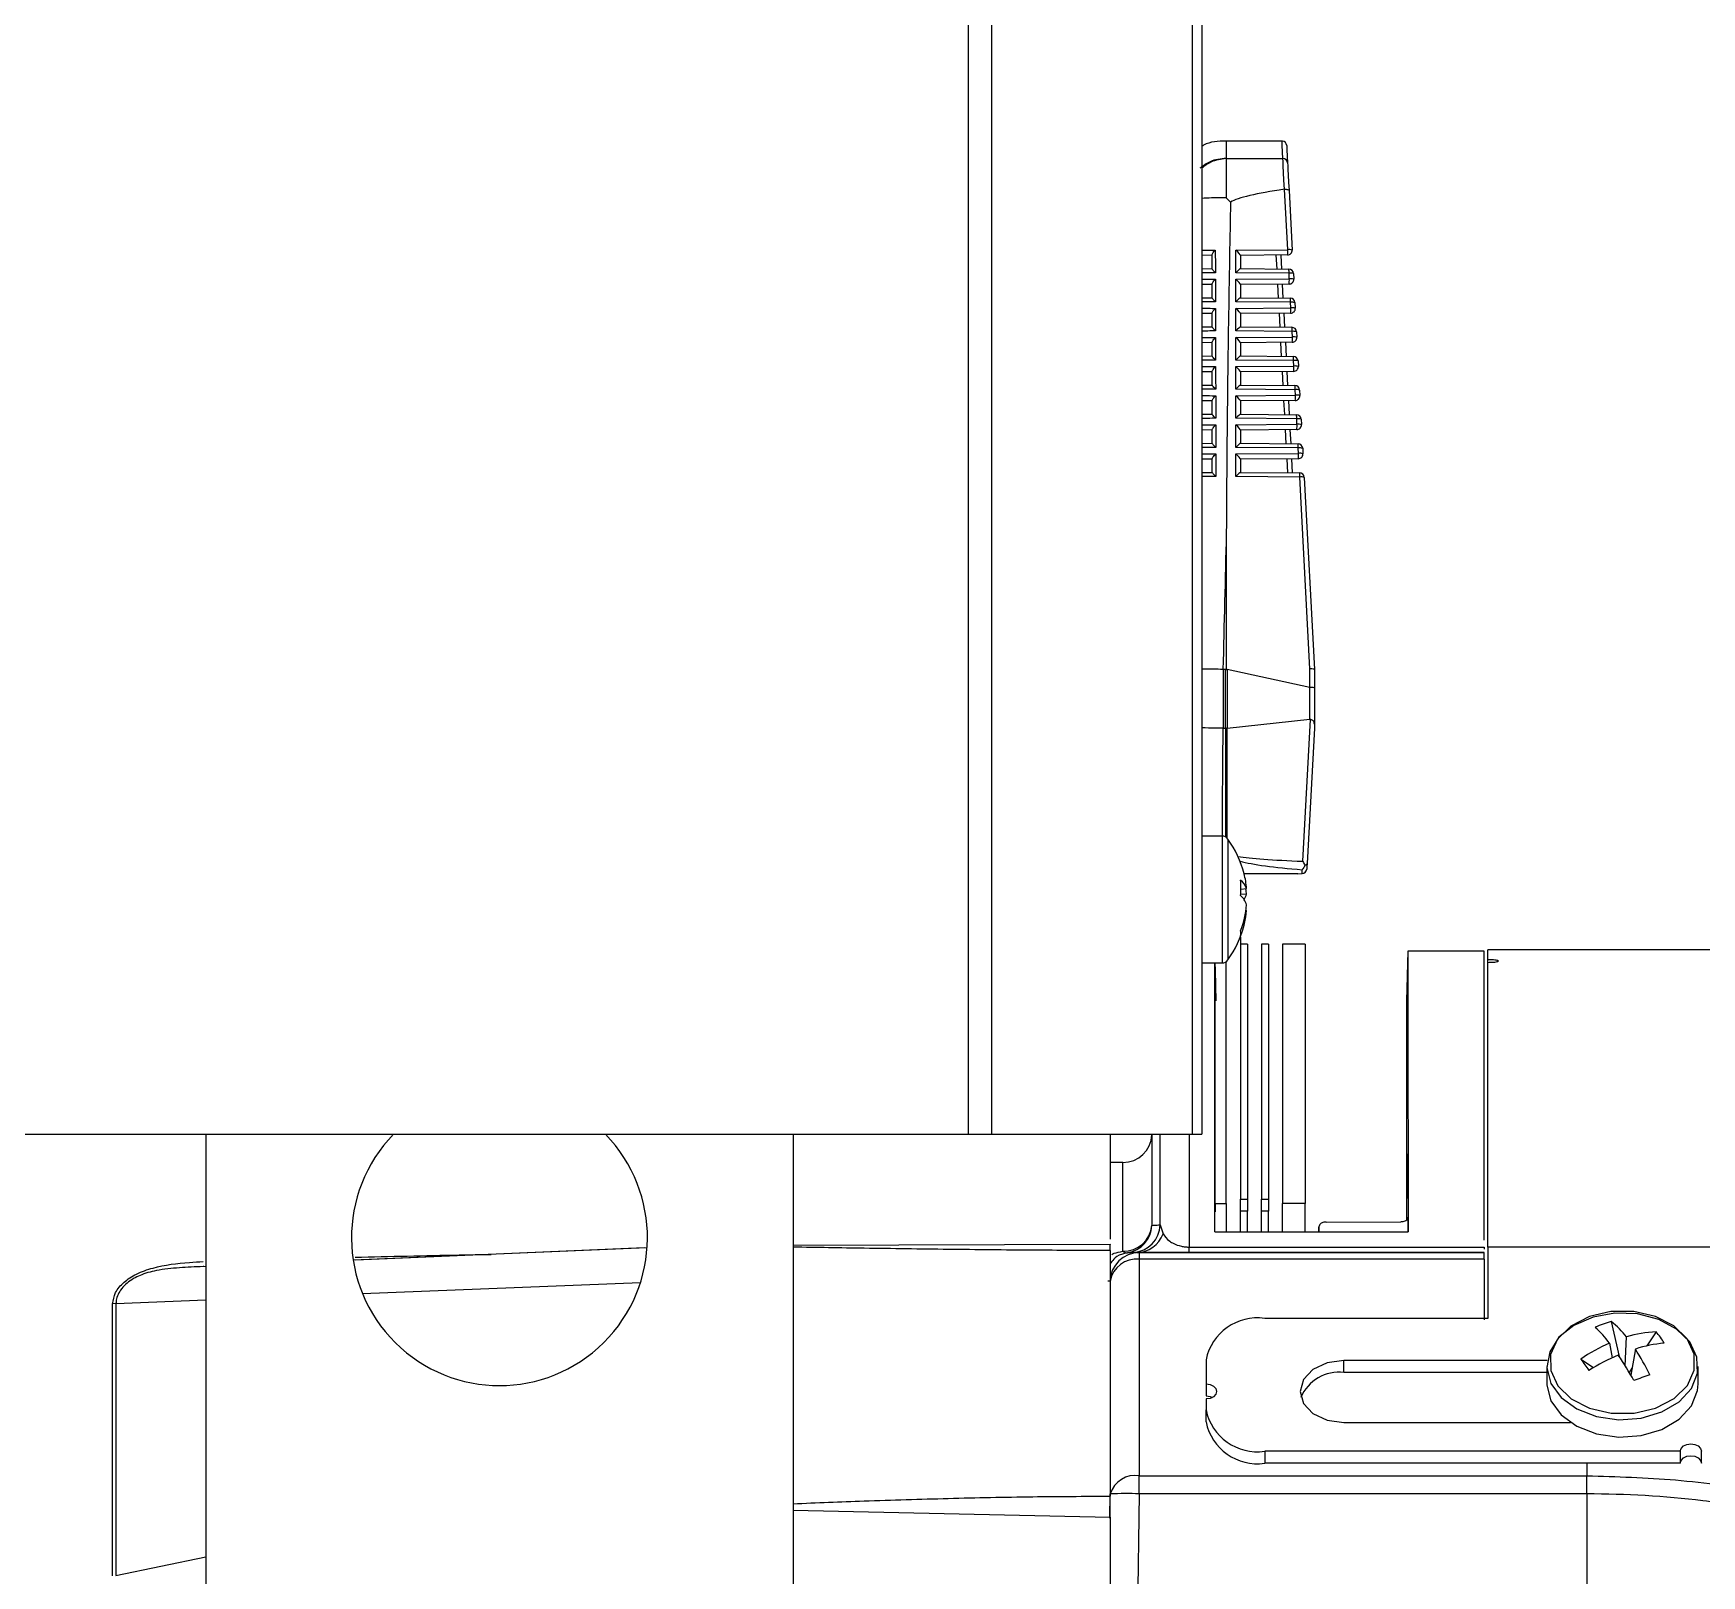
# Model space of a CAD drawing. Extents: x 2 to 136, y 1 to 99.
# Drawn here: x 9.246 to 12.797, y 47.32 to 50.604 of the extents above; entities that cross this region are included whole.
import ezdxf

# ---------------------------------------------------------------- set-up
doc = ezdxf.new("R2010")
doc.units = 0
doc.header["$MEASUREMENT"] = 0
doc.layers.add('OBJECT', color=7, linetype='CONTINUOUS')

msp = doc.modelspace()

# ---------------------------------------------------------------- linework, layer by layer
at = {"layer": 'OBJECT'}
for p, q in [((11.2359, 55.035), (11.2359, 48.26)), ((11.2854, 55.035), (11.2854, 48.26)), ((11.7128, 55.035), (11.7128, 48.26)), ((11.7333, 55.035), (11.7333, 48.26)), ((11.9041, 50.375), (11.7851, 50.375)), ((11.7855, 50.3384), (11.7855, 50.3379)), ((11.7855, 50.3379), (11.906, 50.3379)), ((11.7855, 50.2542), (11.7946, 50.2451)), ((11.9096, 50.2724), (11.9092, 50.2724)), ((11.9164, 50.1437), (11.9096, 50.2724)), ((11.9191, 50.27), (11.9258, 50.143)), ((11.806, 50.1428), (11.9164, 50.1437)), ((11.7555, 50.1316), (11.7333, 50.1318)), ((11.7555, 50.1031), (11.7555, 50.1328)), ((11.806, 50.0947), (11.806, 50.1428)), ((11.9159, 50.1325), (11.8155, 50.1316)), ((11.8155, 50.1318), (11.8155, 50.1034)), ((11.8935, 50.1027), (11.8919, 50.1323)), ((11.9013, 50.1324), (11.9029, 50.1026)), ((11.7333, 50.1032), (11.7555, 50.1034)), ((11.919, 50.0937), (11.806, 50.0947)), ((11.806, 50.0808), (11.9196, 50.0817)), ((11.806, 50.0327), (11.806, 50.0808)), ((11.8154, 50.1034), (11.9186, 50.1025)), ((11.9196, 50.0817), (11.919, 50.0937)), ((11.9285, 50.093), (11.9291, 50.0811)), ((11.7555, 50.0696), (11.7333, 50.0698)), ((11.7333, 50.0412), (11.7555, 50.0414)), ((11.7555, 50.0411), (11.7555, 50.0708)), ((11.8154, 50.0414), (11.9218, 50.0404)), ((11.9192, 50.0705), (11.8155, 50.0696)), ((11.8155, 50.0698), (11.8155, 50.0414)), ((11.8968, 50.0407), (11.8952, 50.0703)), ((11.9046, 50.0704), (11.9062, 50.0406)), ((11.7555, 50.0076), (11.7333, 50.0078)), ((11.7555, 49.9792), (11.7555, 50.0087)), ((11.9223, 50.0317), (11.806, 50.0327)), ((11.806, 50.0188), (11.9229, 50.0198)), ((11.806, 49.9707), (11.806, 50.0188)), ((11.9225, 50.0086), (11.8155, 50.0076)), ((11.8155, 50.0078), (11.8155, 49.9794)), ((11.9, 49.9786), (11.8985, 50.0083)), ((11.9079, 50.0084), (11.9095, 49.9786)), ((11.9229, 50.0198), (11.9223, 50.0317)), ((11.9317, 50.031), (11.9324, 50.0191)), ((11.7333, 49.9792), (11.7555, 49.9794)), ((11.9255, 49.9696), (11.806, 49.9707)), ((11.8154, 49.9794), (11.9251, 49.9784)), ((11.9262, 49.9578), (11.9255, 49.9696)), ((11.935, 49.9689), (11.9356, 49.9571)), ((11.7555, 49.9456), (11.7333, 49.9458)), ((11.7555, 49.9172), (11.7555, 49.9466)), ((11.806, 49.9568), (11.9262, 49.9578)), ((11.806, 49.9087), (11.806, 49.9568)), ((11.9257, 49.9466), (11.8155, 49.9456)), ((11.8155, 49.9458), (11.8155, 49.9174)), ((11.9033, 49.9166), (11.9017, 49.9464)), ((11.9112, 49.9465), (11.9127, 49.9165)), ((11.7333, 49.9172), (11.7555, 49.9174)), ((11.9288, 49.9076), (11.806, 49.9087)), ((11.806, 49.8948), (11.9294, 49.8958)), ((11.8154, 49.9174), (11.9284, 49.9164)), ((11.9294, 49.8958), (11.9288, 49.9076)), ((11.9383, 49.9069), (11.9389, 49.8951)), ((11.7555, 49.8836), (11.7333, 49.8838)), ((11.7555, 49.8552), (11.7555, 49.8846)), ((11.806, 49.8467), (11.806, 49.8948)), ((11.929, 49.8846), (11.8155, 49.8836)), ((11.8155, 49.8838), (11.8155, 49.8554)), ((11.9066, 49.8546), (11.905, 49.8844)), ((11.9144, 49.8845), (11.916, 49.8545)), ((11.7333, 49.8552), (11.7555, 49.8554)), ((11.9321, 49.8456), (11.806, 49.8467)), ((11.806, 49.8328), (11.9327, 49.8339)), ((11.806, 49.7847), (11.806, 49.8328)), ((11.8154, 49.8554), (11.9317, 49.8544)), ((11.9327, 49.8339), (11.9321, 49.8456)), ((11.9416, 49.8449), (11.9422, 49.8332)), ((11.7555, 49.8216), (11.7333, 49.8218)), ((11.7333, 49.7932), (11.7555, 49.7934)), ((11.7555, 49.7932), (11.7555, 49.8225)), ((11.8154, 49.7934), (11.9349, 49.7923)), ((11.9323, 49.8226), (11.8155, 49.8216)), ((11.8155, 49.8218), (11.8155, 49.7934)), ((11.9099, 49.7925), (11.9083, 49.8224)), ((11.9177, 49.8225), (11.9193, 49.7925)), ((11.7555, 49.7596), (11.7333, 49.7598)), ((11.7555, 49.7313), (11.7555, 49.7604)), ((11.9354, 49.7835), (11.806, 49.7847)), ((11.806, 49.7708), (11.936, 49.7719)), ((11.806, 49.7227), (11.806, 49.7708)), ((11.9355, 49.7607), (11.8155, 49.7596)), ((11.8155, 49.7598), (11.8155, 49.7314)), ((11.9131, 49.7305), (11.9116, 49.7605)), ((11.921, 49.7605), (11.9226, 49.7304)), ((11.936, 49.7719), (11.9354, 49.7835)), ((11.9448, 49.7829), (11.9454, 49.7712)), ((11.7333, 49.7312), (11.7555, 49.7314)), ((11.9386, 49.7215), (11.806, 49.7227)), ((11.8154, 49.7314), (11.9382, 49.7303)), ((11.9393, 49.7099), (11.9386, 49.7215)), ((11.9481, 49.7208), (11.9487, 49.7092)), ((11.7555, 49.6976), (11.7333, 49.6978)), ((11.7555, 49.6693), (11.7555, 49.6984)), ((11.806, 49.7088), (11.9393, 49.7099)), ((11.806, 49.6607), (11.806, 49.7088)), ((11.9388, 49.6987), (11.8155, 49.6976)), ((11.8155, 49.6978), (11.8155, 49.6694)), ((11.9164, 49.6685), (11.9148, 49.6985)), ((11.9242, 49.6986), (11.9258, 49.6684)), ((11.7333, 49.6692), (11.7555, 49.6694)), ((11.9419, 49.6595), (11.806, 49.6607)), ((11.8154, 49.6694), (11.9415, 49.6683)), ((11.9635, 49.251), (11.9419, 49.6595)), ((11.9514, 49.6588), (11.973, 49.25)), ((11.7855, 49.5386), (11.7855, 49.2501)), ((11.7787, 49.25), (11.7787, 49.125)), ((11.7839, 49.25), (11.7787, 49.25)), ((11.7839, 49.125), (11.7839, 49.25)), ((11.787, 49.2497), (11.787, 49.1252)), ((11.9632, 49.2115), (11.787, 49.2497)), ((11.9635, 49.2114), (11.9635, 49.251)), ((11.973, 49.25), (11.973, 49.25)), ((11.973, 49.25), (11.973, 49.2108)), ((11.9632, 49.1438), (11.9632, 49.2115)), ((11.973, 49.2108), (11.973, 49.1333)), ((11.7787, 49.125), (11.7839, 49.125)), ((11.7847, 49.125), (11.7863, 49.1251)), ((11.7847, 48.8927), (11.7847, 49.125)), ((11.7863, 49.1251), (11.7863, 48.8916)), ((11.787, 49.1252), (11.9632, 49.1438)), ((11.9482, 48.8414), (11.9646, 49.1436)), ((11.973, 49.125), (11.9573, 48.8367)), ((11.973, 49.1333), (11.973, 49.125)), ((11.7767, 48.895), (11.7333, 48.895)), ((11.7767, 48.895), (11.7767, 48.6323)), ((11.7889, 48.8887), (11.7889, 48.6382)), ((11.9377, 48.815), (11.8234, 48.815)), ((11.9377, 48.815), (11.9467, 48.8151)), ((11.9467, 48.8151), (11.9471, 48.8234)), ((11.8288, 48.7714), (11.8162, 48.7706)), ((11.8166, 48.7818), (11.8288, 48.7833)), ((11.8274, 48.7368), (11.8288, 48.7367)), ((11.8155, 48.6803), (11.8155, 48.6335)), ((11.8304, 48.665), (11.8155, 48.665)), ((11.8304, 48.665), (11.8304, 48.1217)), ((11.8753, 48.665), (11.8604, 48.665)), ((11.8604, 48.665), (11.8604, 48.1217)), ((11.8753, 48.665), (11.8753, 48.1217)), ((11.9533, 48.665), (11.9053, 48.665)), ((11.9053, 48.665), (11.9053, 48.1128)), ((11.9533, 48.665), (11.9533, 48.1128)), ((12.9224, 48.6529), (12.3424, 48.6529)), ((12.3424, 48.6316), (12.3424, 48.6529)), ((11.7333, 48.625), (11.7767, 48.625)), ((11.7615, 48.1128), (11.7615, 48.625)), ((11.7767, 48.6323), (11.7767, 48.625)), ((11.7855, 48.1128), (11.7855, 48.6278)), ((11.7889, 48.6382), (11.7889, 48.6313)), ((11.8155, 48.6335), (11.8155, 48.1217)), ((12.172, 48.6498), (12.1692, 48.5443)), ((12.3342, 48.65), (12.172, 48.65)), ((12.3342, 48.0349), (12.3342, 48.65)), ((12.3424, 48.6262), (12.3424, 48.6316)), ((12.3424, 48.0199), (12.3424, 48.6262)), ((12.1692, 48.545), (12.1692, 48.1104)), ((8.1308, 48.26), (11.2359, 48.26)), ((9.6133, 48.26), (9.6133, 44.4974)), ((10.8633, 48.26), (10.8633, 44.4974)), ((11.2359, 48.26), (11.2854, 48.26)), ((11.2854, 48.26), (11.7128, 48.26)), ((11.5383, 48.26), (11.5383, 48.0367)), ((11.6274, 48.26), (11.6273, 48.2588)), ((11.6273, 48.2588), (11.6273, 48.066)), ((11.6447, 48.0671), (11.6447, 48.26)), ((11.7066, 48.26), (11.7066, 48.0198)), ((11.7128, 48.26), (11.7333, 48.26)), ((12.1724, 48.2309), (12.1692, 48.1104)), ((11.5654, 48.2), (11.5383, 48.2)), ((11.5654, 48.011), (11.5654, 48.2)), ((11.8155, 48.1217), (11.8304, 48.1217)), ((11.8155, 48.0965), (11.8155, 48.1217)), ((11.8304, 48.1217), (11.8304, 48.0965)), ((11.8604, 48.1217), (11.8753, 48.1217)), ((11.8604, 48.0965), (11.8604, 48.1217)), ((11.8753, 48.1217), (11.8753, 48.0965)), ((11.7615, 48.1128), (11.7855, 48.1128)), ((11.7615, 48.1128), (11.7615, 48.0948)), ((11.7855, 48.1128), (11.7855, 48.052)), ((11.8304, 48.0965), (11.8155, 48.0965)), ((11.8155, 48.052), (11.8155, 48.0965)), ((11.8304, 48.052), (11.8304, 48.0965)), ((11.8753, 48.0965), (11.8604, 48.0965)), ((11.8604, 48.052), (11.8604, 48.0965)), ((11.8753, 48.052), (11.8753, 48.0965)), ((11.9533, 48.1128), (11.9053, 48.1128)), ((11.9053, 48.052), (11.9053, 48.1128)), ((11.9533, 48.052), (11.9533, 48.1128)), ((12.1692, 48.1104), (12.1692, 48.1017)), ((12.1692, 48.1017), (12.1692, 48.1017)), ((12.1692, 48.1017), (12.1692, 48.0773)), ((11.6447, 48.0671), (11.6509, 48.0478)), ((11.7608, 48.052), (12.1726, 48.052)), ((11.9825, 48.0628), (11.9822, 48.052)), ((11.9978, 48.0731), (12.1572, 48.0733)), ((10.5526, 48.0185), (9.927, 47.9919)), ((10.5464, 48.018), (9.9325, 47.9919)), ((11.5383, 48.0255), (10.8633, 48.0235)), ((11.7066, 48.0082), (11.7066, 48.0198)), ((11.7066, 48.0198), (12.3342, 48.0198)), ((12.3342, 48.0198), (12.3342, 48.0151)), ((12.3424, 48.0199), (12.3424, 47.8679)), ((12.9224, 48.0199), (12.3424, 48.0199)), ((9.6133, 47.9784), (9.5765, 47.9768)), ((11.5383, 48.0126), (11.5383, 47.4894)), ((11.5951, 48.0083), (11.5883, 48.008)), ((11.5951, 48.0083), (11.6003, 48.0082)), ((11.6003, 48.0082), (11.6003, 47.9939)), ((11.6003, 48.0082), (12.3342, 48.0082)), ((11.6003, 47.9939), (11.6003, 47.5329)), ((12.3342, 47.9939), (11.6003, 47.9939)), ((12.3342, 48.0082), (11.7066, 48.0082)), ((12.3342, 47.9939), (12.3342, 48.0082)), ((12.3342, 48.0082), (12.3342, 48.0082)), ((12.3342, 47.9939), (12.3342, 47.8652)), ((9.9468, 47.9207), (10.5383, 47.9447)), ((9.4219, 47.8994), (9.6133, 47.9072)), ((9.4219, 47.8994), (9.4148, 47.8989)), ((12.3424, 47.8679), (11.8674, 47.8679)), ((12.6047, 47.8613), (12.622, 47.7868)), ((12.7004, 47.8394), (12.6805, 47.8093)), ((12.6014, 47.8154), (12.6066, 47.7838)), ((12.6347, 47.7669), (12.6377, 47.8285)), ((12.6563, 47.8029), (12.6465, 47.7471)), ((11.7424, 47.7795), (11.7424, 47.7283)), ((12.4688, 47.7785), (12.0359, 47.7785)), ((12.0359, 47.753), (12.0359, 47.7785)), ((12.4679, 47.7659), (12.4679, 47.7289)), ((12.54, 47.7814), (12.5671, 47.7633)), ((12.7899, 47.7289), (12.7899, 47.7659)), ((12.4679, 47.753), (12.0359, 47.753)), ((12.6491, 47.7618), (12.6432, 47.7529)), ((11.7424, 47.7283), (11.7424, 47.7028)), ((11.7424, 47.6964), (11.7424, 47.6735)), ((11.7424, 47.648), (11.7424, 47.6735)), ((12.0359, 47.6462), (12.5182, 47.6462)), ((12.7519, 47.5851), (11.8674, 47.5851)), ((11.8674, 47.5851), (11.8674, 47.5596)), ((12.7519, 47.5596), (11.8674, 47.5596)), ((12.5533, 47.5596), (12.5533, 47.5329)), ((12.7519, 47.5851), (12.7519, 47.5596)), ((12.7974, 47.5851), (12.7969, 47.5851)), ((12.7969, 47.5596), (12.7969, 47.5851)), ((12.7974, 47.5596), (12.7969, 47.5596)), ((12.7974, 47.5596), (12.7974, 47.5851)), ((11.6003, 47.4943), (11.6003, 47.5329)), ((11.6003, 47.5329), (12.5533, 47.5329)), ((12.5533, 47.4943), (12.5533, 47.5329)), ((11.5376, 47.4426), (11.5383, 47.4943)), ((11.6003, 47.4943), (11.5951, 47.159)), ((12.5533, 47.4943), (11.6003, 47.4943)), ((12.5533, 47.4943), (12.5533, 47.2845)), ((10.8633, 47.4598), (11.5383, 47.4449)), ((11.5383, 47.4449), (11.5383, 47.2772)), ((9.4219, 47.3202), (9.6133, 47.3606))]:
    msp.add_line(p, q, dxfattribs=at)
at = {"layer": 'OBJECT', "flags": 128}
for points in [[(11.906, 50.3379), (11.9046, 50.3657), (11.9041, 50.375)], [(11.9141, 50.3655), (11.9141, 50.3655), (11.9146, 50.3563), (11.916, 50.3286)], [(11.9092, 50.2724), (11.9083, 50.2916), (11.9075, 50.3082), (11.9068, 50.3218), (11.9063, 50.3318), (11.906, 50.3379)], [(11.916, 50.3286), (11.9163, 50.3232), (11.9168, 50.3142), (11.9174, 50.3021), (11.9182, 50.2872), (11.9191, 50.27)], [(11.9573, 48.8367), (11.957, 48.8305), (11.9568, 48.8263), (11.9567, 48.8245)], [(11.8288, 48.7714), (11.8281, 48.7784), (11.8274, 48.7832)], [(11.7642, 48.5442), (11.7625, 48.6094), (11.7621, 48.625)], [(12.7722, 47.8178), (12.7442, 47.8454), (12.7059, 47.8659), (12.6608, 47.8775), (12.6129, 47.8792), (12.5664, 47.8708), (12.5254, 47.8531), (12.4936, 47.8277), (12.4739, 47.7968), (12.4679, 47.7631), (12.4762, 47.7297), (12.4981, 47.6995), (12.5316, 47.6752), (12.5737, 47.6589), (12.6208, 47.6522), (12.6685, 47.6556), (12.7127, 47.6687), (12.7495, 47.6905), (12.7756, 47.719), (12.7886, 47.7517), (12.7874, 47.7856), (12.7722, 47.8178)], [(12.7667, 47.8244), (12.7381, 47.8521), (12.6989, 47.8721), (12.6528, 47.8827), (12.6043, 47.8826), (12.5583, 47.8719), (12.5191, 47.8517), (12.4907, 47.824), (12.4759, 47.7914), (12.476, 47.7571), (12.491, 47.7246), (12.5196, 47.6969), (12.5588, 47.6768), (12.6049, 47.6663), (12.6534, 47.6664), (12.6994, 47.677), (12.7386, 47.6972), (12.767, 47.725), (12.7818, 47.7576), (12.7817, 47.7918), (12.7667, 47.8244)], [(12.0359, 47.7785), (12.0001, 47.7734), (11.9697, 47.7591), (11.9495, 47.7377), (11.9424, 47.7124), (11.9495, 47.6871), (11.9697, 47.6656), (12.0001, 47.6513), (12.0359, 47.6462)], [(12.4679, 47.7289), (12.4679, 47.7261), (12.4762, 47.6927), (12.4981, 47.6625), (12.5316, 47.6382), (12.5737, 47.6219), (12.6208, 47.6152), (12.6685, 47.6186), (12.7127, 47.6317), (12.7495, 47.6535), (12.7756, 47.682), (12.7886, 47.7147), (12.7899, 47.7289)], [(11.7424, 47.7283), (11.751, 47.7271), (11.7583, 47.7236), (11.7631, 47.7184), (11.7649, 47.7124), (11.7631, 47.7063), (11.7583, 47.7011), (11.751, 47.6977), (11.7424, 47.6964)], [(11.7424, 47.7028), (11.751, 47.7016), (11.7559, 47.6996)], [(12.7519, 47.5851), (12.7536, 47.5912), (12.7584, 47.5963), (12.7657, 47.5998), (12.7744, 47.601), (12.783, 47.5998), (12.7903, 47.5963), (12.7951, 47.5912), (12.7969, 47.5851)], [(12.7519, 47.5596), (12.7536, 47.5657), (12.7584, 47.5709), (12.7657, 47.5743), (12.7744, 47.5755), (12.783, 47.5743), (12.7903, 47.5709), (12.7951, 47.5657), (12.7969, 47.5596)]]:
    msp.add_lwpolyline(points, dxfattribs=at)
at = {"layer": 'OBJECT'}
for centre, radius, start, end in [((11.9041, 50.365), 0.01, 3.0226, 85.0653), ((11.9061, 50.328), 0.00991, 3.4696, 90.5555), ((11.8619, 50.1402), 0.0545, 351.8652, 3.6824), ((11.9196, 50.1236), 0.0204, 72.383, 99.2794), ((11.9158, 50.1425), 0.01, 270.5, 3.0226), ((11.8781, 50.0961), 0.041, 356.6868, 8.9977), ((11.9185, 50.0925), 0.01, 3.0226, 89.5), ((11.9223, 50.0736), 0.0204, 72.3829, 99.2789), ((11.8652, 50.0782), 0.0545, 351.8651, 3.6825), ((11.9191, 50.0805), 0.01, 270.5, 3.0226), ((11.9229, 50.0616), 0.0204, 72.3842, 99.2781), ((11.8813, 50.034), 0.041, 356.6869, 8.9995), ((11.9217, 50.0304), 0.01, 3.0226, 89.5), ((11.9256, 50.0115), 0.0204, 72.3825, 99.2797), ((11.8685, 50.0163), 0.0545, 351.8651, 3.6825), ((11.9224, 50.0186), 0.01, 270.5, 3.0226), ((11.9262, 49.9996), 0.0204, 72.3836, 99.2785), ((11.8846, 49.972), 0.041, 356.6836, 9.001), ((11.925, 49.9684), 0.01, 3.0226, 89.5), ((11.9288, 49.9495), 0.0204, 72.384, 99.2783), ((11.8718, 49.9543), 0.0545, 351.8651, 3.6825), ((11.9256, 49.9566), 0.01, 270.5, 3.0226), ((11.9295, 49.9377), 0.0204, 72.3836, 99.2788), ((11.8879, 49.91), 0.041, 356.687, 8.9995), ((11.9283, 49.9064), 0.01, 3.0226, 89.5), ((11.9321, 49.8875), 0.0204, 72.3833, 99.279), ((11.875, 49.8923), 0.0545, 351.8651, 3.6825), ((11.9289, 49.8946), 0.01, 270.5, 3.0226), ((11.9327, 49.8757), 0.0204, 72.3834, 99.2789), ((11.8912, 49.8479), 0.041, 356.6836, 9.001), ((11.9316, 49.8444), 0.01, 3.0226, 89.5), ((11.9354, 49.8254), 0.0204, 72.3837, 99.2787), ((11.8783, 49.8304), 0.0545, 351.8663, 3.6798), ((11.9322, 49.8326), 0.01, 270.5, 3.0226), ((11.936, 49.8137), 0.0204, 72.3835, 99.2786), ((11.8944, 49.7859), 0.041, 356.6868, 8.9978), ((11.9348, 49.7823), 0.01, 3.0226, 89.5), ((11.9387, 49.7634), 0.0204, 72.3833, 99.2789), ((11.8816, 49.7684), 0.0545, 351.8663, 3.6798), ((11.9355, 49.7707), 0.01, 270.5, 3.0226), ((11.9393, 49.7518), 0.0204, 72.3836, 99.2786), ((11.8977, 49.7239), 0.041, 356.687, 8.9994), ((11.9381, 49.7203), 0.01, 3.0226, 89.5), ((11.9419, 49.7014), 0.0204, 72.3836, 99.2786), ((11.8848, 49.7064), 0.0545, 351.8663, 3.6798), ((11.9387, 49.7087), 0.01, 270.5, 3.0226), ((11.9425, 49.6898), 0.0204, 72.3836, 99.2786), ((11.901, 49.6619), 0.041, 356.6836, 9.001), ((11.9414, 49.6583), 0.01, 3.0226, 89.5), ((11.9452, 49.6394), 0.0204, 72.3833, 99.2789), ((11.7767, 48.88), 0.015, 35.6682, 90), ((11.6095, 48.76), 0.2208, 14.3896, 35.6682), ((11.7959, 48.773), 0.0345, 17.4617, 54.2795), ((11.5753, 48.7848), 0.2413, 356.1519, 3.8481), ((11.6334, 48.7661), 0.1962, 5.0254, 14.385), ((11.9467, 48.8251), 0.00999, 269.95, 356.8554), ((11.9468, 48.8157), 0.000648, 258.231, 270.7957), ((11.9467, 48.8251), 0.01, 270.809, 356.8941), ((11.7867, 48.7358), 0.044, 16.9533, 48.1957), ((11.7948, 48.7805), 0.0352, 324.3309, 344.9776), ((11.6255, 48.7666), 0.2041, 338.9958, 354.9427), ((11.6337, 48.7538), 0.1959, 338.5882, 354.9804), ((11.6095, 48.76), 0.2208, 324.3318, 345.6104), ((11.788, 48.6879), 0.0286, 348.7967, 11.2033), ((11.7767, 48.64), 0.015, 270, 324.3318), ((10.2383, 48.04), 0.315, 135.7002, 44.2998), ((11.5654, 48.262), 0.062, 270, 357), ((11.5672, 48.0713), 0.0603, 268.2795, 354.888), ((11.5654, 48.069), 0.062, 279.0482, 357.2006), ((11.5828, 48.0698), 0.062, 275.1284, 357.4891), ((11.5945, 48.0682), 0.0599, 270.5707, 340.0609), ((11.6003, 47.9462), 0.062, 90.0044, 178.8482), ((11.5942, 47.9375), 0.0568, 83.8515, 169.9203), ((11.574, 48.0205), 0.0128, 227.879, 275.1694), ((11.8517, 47.7574), 0.1116, 81.9505, 168.5782), ((12.6645, 47.6433), 0.226, 105.3354, 114.4776), ((12.3944, 47.6577), 0.2602, 37.2769, 47.301), ((12.4893, 47.7122), 0.1885, 38.0852, 52.2525), ((12.7151, 47.5705), 0.2694, 93.1352, 106.699), ((12.5734, 47.7292), 0.1681, 30.869, 40.9586), ((12.7451, 47.4831), 0.362, 113.3807, 124.5149), ((12.7501, 47.5023), 0.3148, 95.9013, 107.338), ((12.2642, 47.5487), 0.4672, 25.2283, 32.9517), ((13.0403, 48.1254), 0.6072, 214.5185, 217.3092), ((12.7927, 47.3778), 0.4466, 112.7476, 121.8022), ((12.0339, 47.3956), 0.7063, 28.7734, 33.9166), ((12.0257, 47.6648), 0.0887, 83.4617, 156.9253), ((14.1812, 43.5684), 4.4386, 109.6738, 110.1388), ((11.8517, 47.6956), 0.1116, 191.4218, 278.0494), ((11.8517, 47.6701), 0.1116, 191.4219, 278.0493), ((11.5915, 47.478), 0.0556, 80.8363, 162.9667), ((11.57, 46.5638), 0.9311, 88.1341, 91.9489)]:
    msp.add_arc(centre, radius, start, end, dxfattribs=at)
for centre, major_axis, ratio, start_param, end_param in [((14.0752, 50.2199), (2.2897, -0.0147), 0.052015, 2.811677, 3.052791), ((11.8055, 50.1415), (0.00996, -0.00988), 0.087934, 0.08695, 1.605386), ((11.8055, 50.0935), (0.00999, 0.00991), 0.035372, 0.03505, 1.483386), ((11.8055, 50.0795), (0.00996, -0.00988), 0.087934, 0.08695, 1.605386), ((11.8055, 50.0315), (0.00999, 0.00991), 0.035372, 0.03505, 1.483386), ((11.8055, 50.0175), (0.00996, -0.00988), 0.087934, 0.08695, 1.605386), ((11.8055, 49.9695), (0.00999, 0.00991), 0.035372, 0.03505, 1.483386), ((11.8055, 49.9555), (0.00996, -0.00988), 0.087934, 0.08695, 1.605386), ((11.8055, 49.9075), (0.00999, 0.00991), 0.035372, 0.03505, 1.483386), ((11.8055, 49.8935), (0.00996, -0.00988), 0.087934, 0.08695, 1.605386), ((11.8055, 49.8455), (0.00999, 0.00991), 0.035372, 0.03505, 1.483386), ((11.8055, 49.8315), (0.00996, -0.00988), 0.087934, 0.08695, 1.605386), ((11.8055, 49.7835), (0.00999, 0.00991), 0.035372, 0.03505, 1.483386), ((11.8055, 49.7695), (0.00996, -0.00988), 0.087934, 0.08695, 1.605386), ((11.8055, 49.7215), (0.00999, 0.00991), 0.035372, 0.03505, 1.483386), ((11.8055, 49.7075), (0.00996, -0.00988), 0.087934, 0.08695, 1.605386), ((11.8055, 49.6595), (0.00999, 0.00991), 0.035372, 0.03505, 1.483386), ((13.848, 45.2317), (0, 19.0675), 0.111038, 1.342949, 1.358461), ((11.7787, 50.2273), (0, 0.9773), 0.122785, 3.138252, 3.141593), ((11.7839, 50.2273), (0, 0.9773), 0.122785, 3.141593, 3.154684), ((11.7839, 50.228), (-0.0064, 0.9787), 0.122438, 3.101128, 3.114217), ((11.963, 49.2497), (0.01, 0.00026), 0.120424, 0.003177, 1.515259), ((11.963, 49.293), (-0.0005, 0.0816), 0.122438, 3.114217, 3.140397), ((11.963, 49.2108), (0.01, 0), 0.061163, 0, 1.518436), ((13.848, 48.7672), (0, 7.8848), 0.262774, 1.525405, 1.55459), ((11.7787, 48.6772), (0, 0.4478), 0.267949, 0, 0.004204), ((11.7839, 48.6772), (0, 0.4478), 0.267949, 6.276674, 6.283185), ((11.7839, 48.6768), (0.007, 0.4485), 0.267094, 0.032491, 0.039008), ((11.963, 49.1064), (0.0006, 0.0374), 0.267094, 6.175075, 6.315676), ((12.3558, 48.8672), (0.5695, 0.0078), 0.050872, 3.43386, 3.914226), ((12.3542, 48.875), (0.5695, 0.0157), 0.101686, 3.464736, 3.913119)]:
    msp.add_ellipse(centre, major_axis=major_axis, ratio=ratio, start_param=start_param, end_param=end_param, dxfattribs=at)
for points, knots in [([(11.7855, 50.375), (11.7683, 50.3747), (11.7496, 50.3743), (11.7346, 50.3645), (11.7333, 50.3637)], [0, 0, 0, 0, 0.9180884, 1, 1, 1, 1]), ([(11.7855, 50.375), (11.7855, 50.3735), (11.7855, 50.3704), (11.7855, 50.3491), (11.7855, 50.3384)], [0, 0, 0, 0, 0.5, 1, 1, 1, 1]), ([(11.7855, 50.3384), (11.7736, 50.3371), (11.7529, 50.3349), (11.7363, 50.3223), (11.7292, 50.317)], [0, 0, 0, 0, 0.576863, 1, 1, 1, 1]), ([(11.7855, 50.3379), (11.7742, 50.3365), (11.7549, 50.334), (11.7393, 50.322), (11.7328, 50.317)], [0, 0, 0, 0, 0.587731, 1, 1, 1, 1]), ([(11.7855, 50.3379), (11.7855, 50.3351), (11.7855, 50.3294), (11.7855, 50.3102), (11.7855, 50.2851), (11.7855, 50.2645), (11.7855, 50.2542)], [0, 0, 0, 0, 0.25, 0.5, 0.75, 1, 1, 1, 1]), ([(11.7855, 50.2542), (11.7747, 50.2542), (11.7557, 50.2543), (11.7401, 50.2533), (11.7333, 50.2529)], [0, 0, 0, 0, 0.569329, 1, 1, 1, 1]), ([(11.9096, 50.2724), (11.9107, 50.2724), (11.9129, 50.2724), (11.9158, 50.272), (11.9179, 50.2714), (11.9189, 50.2707), (11.9191, 50.2702), (11.9191, 50.27), (11.9191, 50.27)], [0, 0, 0, 0, 0.219278, 0.438506, 0.659243, 0.882986, 0.985831, 1, 1, 1, 1]), ([(11.7946, 50.2451), (11.7944, 50.2394), (11.7939, 50.211), (11.7917, 50.0916), (11.7877, 49.8618), (11.7863, 49.6547), (11.7855, 49.5386)], [0, 0, 0, 0, 0.024148, 0.120739, 0.507103, 1, 1, 1, 1]), ([(11.7333, 50.1429), (11.7359, 50.1429), (11.7424, 50.1429), (11.7528, 50.1428), (11.7599, 50.1428), (11.7621, 50.1428)], [0, 0, 0, 0, 0.314814, 0.786433, 1, 1, 1, 1]), ([(11.7555, 50.1328), (11.7556, 50.1335), (11.7558, 50.1348), (11.7578, 50.138), (11.7601, 50.1407), (11.7617, 50.1424), (11.7621, 50.1428), (11.7621, 50.1428)], [0, 0, 0, 0, 0.2369194, 0.5287914, 0.9000059, 0.9913438, 1, 1, 1, 1]), ([(11.7621, 50.1428), (11.7621, 50.1362), (11.7622, 50.1202), (11.7622, 50.1041), (11.7623, 50.0947)], [0, 0, 0, 0, 0.412316, 1, 1, 1, 1]), ([(11.7623, 50.0947), (11.76, 50.0947), (11.7515, 50.0946), (11.741, 50.0945), (11.7347, 50.0944), (11.7333, 50.0944)], [0, 0, 0, 0, 0.219695, 0.827599, 1, 1, 1, 1]), ([(11.7333, 50.0809), (11.7355, 50.0809), (11.7419, 50.0809), (11.7523, 50.0809), (11.76, 50.0808), (11.7623, 50.0808)], [0, 0, 0, 0, 0.258372, 0.78081, 1, 1, 1, 1]), ([(11.7623, 50.0947), (11.7622, 50.0947), (11.7619, 50.0951), (11.7602, 50.0967), (11.7579, 50.0993), (11.7558, 50.1019), (11.7556, 50.1027), (11.7555, 50.1031)], [0, 0, 0, 0, 0.0082877, 0.094552, 0.4783992, 0.770553, 1, 1, 1, 1]), ([(11.7555, 50.0708), (11.7556, 50.0713), (11.7558, 50.0726), (11.7577, 50.0757), (11.7601, 50.0785), (11.7618, 50.0803), (11.7623, 50.0808), (11.7623, 50.0808)], [0, 0, 0, 0, 0.225636, 0.506975, 0.868216, 0.991457, 1, 1, 1, 1]), ([(11.7623, 50.0808), (11.7623, 50.0742), (11.7624, 50.0582), (11.7624, 50.0421), (11.7624, 50.0327)], [0, 0, 0, 0, 0.412357, 1, 1, 1, 1]), ([(11.7624, 50.0327), (11.7624, 50.0327), (11.762, 50.0332), (11.7602, 50.0349), (11.7578, 50.0375), (11.7558, 50.04), (11.7556, 50.0408), (11.7555, 50.0411)], [0, 0, 0, 0, 0.008197, 0.119704, 0.49372, 0.776726, 1, 1, 1, 1]), ([(11.7624, 50.0327), (11.7601, 50.0327), (11.7515, 50.0326), (11.741, 50.0325), (11.7347, 50.0324), (11.7333, 50.0324)], [0, 0, 0, 0, 0.224601, 0.835173, 1, 1, 1, 1]), ([(11.7333, 50.0189), (11.735, 50.0189), (11.7414, 50.0189), (11.7519, 50.0189), (11.7601, 50.0188), (11.7625, 50.0188)], [0, 0, 0, 0, 0.202319, 0.775148, 1, 1, 1, 1]), ([(11.7555, 50.0087), (11.7556, 50.0093), (11.7558, 50.0105), (11.7577, 50.0135), (11.7601, 50.0164), (11.7619, 50.0182), (11.7624, 50.0188), (11.7625, 50.0188)], [0, 0, 0, 0, 0.220757, 0.49454, 0.847826, 0.991557, 1, 1, 1, 1]), ([(11.7625, 50.0188), (11.7625, 50.0122), (11.7625, 49.9962), (11.7626, 49.9801), (11.7626, 49.9707)], [0, 0, 0, 0, 0.412394, 1, 1, 1, 1]), ([(11.7626, 49.9707), (11.7602, 49.9707), (11.7515, 49.9706), (11.741, 49.9705), (11.7346, 49.9704), (11.7333, 49.9704)], [0, 0, 0, 0, 0.229383, 0.842295, 1, 1, 1, 1]), ([(11.7626, 49.9707), (11.7626, 49.9707), (11.762, 49.9713), (11.7602, 49.9731), (11.7578, 49.9757), (11.7558, 49.9781), (11.7556, 49.9788), (11.7555, 49.9792)], [0, 0, 0, 0, 0.008115, 0.143847, 0.50824, 0.782553, 1, 1, 1, 1]), ([(11.7333, 49.9569), (11.7346, 49.9569), (11.7409, 49.9569), (11.7514, 49.9569), (11.7602, 49.9568), (11.7626, 49.9568)], [0, 0, 0, 0, 0.146664, 0.769456, 1, 1, 1, 1]), ([(11.7555, 49.9466), (11.7556, 49.9472), (11.7558, 49.9484), (11.7577, 49.9513), (11.7601, 49.9542), (11.762, 49.9561), (11.7626, 49.9568), (11.7626, 49.9568)], [0, 0, 0, 0, 0.216116, 0.482661, 0.828143, 0.991662, 1, 1, 1, 1]), ([(11.7626, 49.9568), (11.7626, 49.9502), (11.7627, 49.9342), (11.7627, 49.9181), (11.7627, 49.9087)], [0, 0, 0, 0, 0.41243, 1, 1, 1, 1]), ([(11.7627, 49.9087), (11.7603, 49.9087), (11.7515, 49.9086), (11.741, 49.9085), (11.7346, 49.9084), (11.7333, 49.9084)], [0, 0, 0, 0, 0.234051, 0.848985, 1, 1, 1, 1]), ([(11.7627, 49.9087), (11.7627, 49.9087), (11.7621, 49.9093), (11.7602, 49.9112), (11.7577, 49.9138), (11.7558, 49.9162), (11.7556, 49.9169), (11.7555, 49.9172)], [0, 0, 0, 0, 0.0080352, 0.1670318, 0.5220124, 0.7880549, 1, 1, 1, 1]), ([(11.7333, 49.895), (11.7341, 49.895), (11.7404, 49.8949), (11.751, 49.8949), (11.7603, 49.8948), (11.7628, 49.8948)], [0, 0, 0, 0, 0.091417, 0.763736, 1, 1, 1, 1]), ([(11.7555, 49.8846), (11.7556, 49.8851), (11.7558, 49.8863), (11.7576, 49.8891), (11.7601, 49.8921), (11.762, 49.894), (11.7627, 49.8948), (11.7628, 49.8948)], [0, 0, 0, 0, 0.211697, 0.471304, 0.809147, 0.991755, 1, 1, 1, 1]), ([(11.7628, 49.8948), (11.7628, 49.8882), (11.7628, 49.8721), (11.7629, 49.8561), (11.7629, 49.8467)], [0, 0, 0, 0, 0.412465, 1, 1, 1, 1]), ([(11.7629, 49.8467), (11.7604, 49.8467), (11.7516, 49.8466), (11.741, 49.8465), (11.7346, 49.8464), (11.7333, 49.8464)], [0, 0, 0, 0, 0.2386004, 0.8552689, 1, 1, 1, 1]), ([(11.7333, 49.833), (11.7337, 49.833), (11.7399, 49.833), (11.7506, 49.8329), (11.7605, 49.8328), (11.7629, 49.8328)], [0, 0, 0, 0, 0.036597, 0.757995, 1, 1, 1, 1]), ([(11.7629, 49.8467), (11.7629, 49.8467), (11.7622, 49.8474), (11.7602, 49.8494), (11.7577, 49.852), (11.7558, 49.8543), (11.7556, 49.8549), (11.7555, 49.8552)], [0, 0, 0, 0, 0.0079618, 0.1892797, 0.5350692, 0.793252, 1, 1, 1, 1]), ([(11.7555, 49.8225), (11.7556, 49.823), (11.7558, 49.8241), (11.7576, 49.8269), (11.7601, 49.8299), (11.7621, 49.832), (11.7629, 49.8328), (11.7629, 49.8328)], [0, 0, 0, 0, 0.207488, 0.460443, 0.790808, 0.991848, 1, 1, 1, 1]), ([(11.7629, 49.8328), (11.763, 49.8262), (11.763, 49.8101), (11.763, 49.7941), (11.7631, 49.7847)], [0, 0, 0, 0, 0.412497, 1, 1, 1, 1]), ([(11.7631, 49.7847), (11.763, 49.7847), (11.7622, 49.7855), (11.7602, 49.7875), (11.7576, 49.7902), (11.7558, 49.7924), (11.7556, 49.793), (11.7555, 49.7932)], [0, 0, 0, 0, 0.0078811, 0.2106185, 0.5474534, 0.7981663, 1, 1, 1, 1]), ([(11.7631, 49.7847), (11.7605, 49.7847), (11.7516, 49.7846), (11.741, 49.7845), (11.7345, 49.7844), (11.7333, 49.7844)], [0, 0, 0, 0, 0.243036, 0.861168, 1, 1, 1, 1]), ([(11.7333, 49.771), (11.7406, 49.7709), (11.7502, 49.7709), (11.7605, 49.7708), (11.7631, 49.7708)], [0, 0, 0, 0, 0.75292, 1, 1, 1, 1]), ([(11.7555, 49.7604), (11.7556, 49.7609), (11.7558, 49.762), (11.7576, 49.7648), (11.7601, 49.7678), (11.7622, 49.7699), (11.7631, 49.7708), (11.7631, 49.7708)], [0, 0, 0, 0, 0.203477, 0.450057, 0.773104, 0.991943, 1, 1, 1, 1]), ([(11.7631, 49.7708), (11.7631, 49.7642), (11.7631, 49.7481), (11.7632, 49.7321), (11.7632, 49.7227)], [0, 0, 0, 0, 0.412528, 1, 1, 1, 1]), ([(11.7632, 49.7227), (11.7606, 49.7227), (11.7516, 49.7226), (11.741, 49.7225), (11.7345, 49.7224), (11.7333, 49.7224)], [0, 0, 0, 0, 0.247366, 0.866712, 1, 1, 1, 1]), ([(11.7632, 49.7227), (11.7632, 49.7227), (11.7623, 49.7236), (11.7602, 49.7257), (11.7576, 49.7283), (11.7558, 49.7305), (11.7556, 49.731), (11.7555, 49.7313)], [0, 0, 0, 0, 0.007811, 0.231083, 0.559206, 0.802812, 1, 1, 1, 1]), ([(11.7333, 49.709), (11.7406, 49.7089), (11.7502, 49.7089), (11.7606, 49.7088), (11.7632, 49.7088)], [0, 0, 0, 0, 0.7492733, 1, 1, 1, 1]), ([(11.7555, 49.6984), (11.7556, 49.6988), (11.7558, 49.6998), (11.7573, 49.7022), (11.7598, 49.7053), (11.762, 49.7076), (11.7632, 49.7088), (11.7632, 49.7088)], [0, 0, 0, 0, 0.199296, 0.397084, 0.700899, 0.99202, 1, 1, 1, 1]), ([(11.7632, 49.7088), (11.7633, 49.7022), (11.7633, 49.6861), (11.7633, 49.6701), (11.7634, 49.6607)], [0, 0, 0, 0, 0.4125571, 1, 1, 1, 1]), ([(11.7634, 49.6607), (11.7607, 49.6607), (11.7516, 49.6606), (11.7409, 49.6605), (11.7345, 49.6604), (11.7333, 49.6604)], [0, 0, 0, 0, 0.251588, 0.871916, 1, 1, 1, 1]), ([(11.7634, 49.6607), (11.7633, 49.6607), (11.7623, 49.6617), (11.7602, 49.6638), (11.7576, 49.6665), (11.7558, 49.6685), (11.7556, 49.6691), (11.7555, 49.6693)], [0, 0, 0, 0, 0.0077442, 0.2506959, 0.5703556, 0.8072084, 1, 1, 1, 1]), ([(11.7783, 49.25), (11.7644, 49.2503), (11.7485, 49.2507), (11.7351, 49.2507), (11.7333, 49.2506)], [0, 0, 0, 0, 0.868582, 1, 1, 1, 1]), ([(11.7782, 49.125), (11.773, 49.1249), (11.7575, 49.1247), (11.743, 49.1252), (11.7333, 49.1255)], [0, 0, 0, 0, 0.334831, 1, 1, 1, 1]), ([(11.973, 49.1333), (11.9729, 49.1348), (11.9729, 49.1374), (11.9717, 49.1399), (11.9696, 49.1415), (11.9671, 49.1426), (11.9653, 49.1433), (11.9646, 49.1436)], [0, 0, 0, 0, 0.2815028, 0.4771484, 0.6724625, 0.8784612, 1, 1, 1, 1]), ([(11.9529, 48.8326), (11.9516, 48.8301), (11.9497, 48.8266), (11.9477, 48.8241), (11.9471, 48.8234), (11.9471, 48.8234)], [0, 0, 0, 0, 0.696362, 0.978815, 1, 1, 1, 1]), ([(11.9482, 48.8414), (11.9483, 48.8414), (11.9499, 48.8383), (11.9514, 48.8354), (11.9529, 48.8326)], [0, 0, 0, 0, 0.019972, 1, 1, 1, 1]), ([(11.9573, 48.8367), (11.9573, 48.8367), (11.9573, 48.8364), (11.9571, 48.8354), (11.956, 48.834), (11.9543, 48.8331), (11.9532, 48.8327), (11.9529, 48.8326)], [0, 0, 0, 0, 0.017184, 0.202292, 0.556604, 0.898384, 1, 1, 1, 1]), ([(11.7608, 48.052), (11.7609, 48.1032), (11.761, 48.2056), (11.7612, 48.3351), (11.7613, 48.4456), (11.7614, 48.5323), (11.7614, 48.5938), (11.7614, 48.6153), (11.7614, 48.625)], [0, 0, 0, 0, 0.1703176, 0.3406352, 0.5159009, 0.6911666, 0.8614842, 1, 1, 1, 1]), ([(12.172, 48.6498), (12.172, 48.6476), (12.172, 48.6431), (12.172, 48.6058), (12.1721, 48.5473), (12.1721, 48.4658), (12.1722, 48.3627), (12.1723, 48.2749), (12.1724, 48.2309)], [0, 0, 0, 0, 0.16721, 0.336689, 0.500178, 0.663667, 0.831834, 1, 1, 1, 1]), ([(12.3424, 48.6262), (12.3441, 48.6262), (12.3483, 48.6263), (12.3547, 48.6266), (12.3603, 48.6272), (12.364, 48.6281), (12.3653, 48.629), (12.3639, 48.6299), (12.3601, 48.6307), (12.3543, 48.6313), (12.348, 48.6316), (12.3439, 48.6316), (12.3424, 48.6316)], [0, 0, 0, 0, 0.073627, 0.179766, 0.286276, 0.393535, 0.501562, 0.610022, 0.718406, 0.826275, 0.933445, 1, 1, 1, 1]), ([(12.1724, 48.2309), (12.1724, 48.2188), (12.1724, 48.1946), (12.1725, 48.1565), (12.1725, 48.1096), (12.1726, 48.0739), (12.1726, 48.052)], [0, 0, 0, 0, 0.218765, 0.43753, 0.656295, 1, 1, 1, 1]), ([(11.6273, 48.066), (11.6289, 48.0661), (11.6337, 48.0665), (11.6403, 48.0668), (11.6447, 48.0671)], [0, 0, 0, 0, 0.33844, 1, 1, 1, 1]), ([(11.9978, 48.0731), (11.9962, 48.073), (11.9932, 48.0728), (11.9892, 48.0714), (11.9858, 48.0694), (11.9831, 48.0664), (11.9827, 48.0641), (11.9825, 48.0628)], [0, 0, 0, 0, 0.172261, 0.344036, 0.527768, 0.740235, 1, 1, 1, 1]), ([(11.9825, 48.052), (11.9825, 48.0531), (11.9825, 48.0561), (11.9825, 48.0597), (11.9825, 48.0623), (11.9825, 48.0628)], [0, 0, 0, 0, 0.2818695, 0.8504501, 1, 1, 1, 1]), ([(12.1725, 48.0834), (12.1722, 48.082), (12.1717, 48.0793), (12.1681, 48.076), (12.1635, 48.074), (12.1598, 48.0733), (12.1576, 48.0733), (12.1572, 48.0733)], [0, 0, 0, 0, 0.292379, 0.559789, 0.754512, 0.950188, 1, 1, 1, 1]), ([(12.1725, 48.052), (12.1725, 48.0592), (12.1725, 48.0697), (12.1725, 48.0801), (12.1725, 48.0834)], [0, 0, 0, 0, 0.6749, 1, 1, 1, 1]), ([(11.5383, 48.0126), (11.4834, 48.0127), (11.3686, 48.013), (11.1939, 48.0148), (11.0239, 48.0171), (10.9137, 48.0189), (10.8633, 48.0197)], [0, 0, 0, 0, 0.24402, 0.510283, 0.77599, 1, 1, 1, 1]), ([(11.5383, 48.0126), (11.5383, 48.0163), (11.5383, 48.0237), (11.5383, 48.0264), (11.5383, 48.0257), (11.5383, 48.0255)], [0, 0, 0, 0, 0.425023, 0.850044, 1, 1, 1, 1]), ([(11.6509, 48.0478), (11.6546, 48.0426), (11.6596, 48.0356), (11.6739, 48.0268), (11.6847, 48.0225), (11.697, 48.0203), (11.703, 48.0199), (11.7061, 48.0198), (11.7066, 48.0198)], [0, 0, 0, 0, 0.476054, 0.640497, 0.854535, 0.926507, 0.987724, 1, 1, 1, 1]), ([(9.4148, 47.8989), (9.4161, 47.907), (9.4188, 47.9233), (9.4374, 47.9454), (9.465, 47.9636), (9.5121, 47.9801), (9.5619, 47.9869), (9.5979, 47.9884), (9.6076, 47.9888)], [0, 0, 0, 0, 0.148538, 0.297331, 0.44268, 0.594707, 0.891269, 1, 1, 1, 1]), ([(9.6089, 47.9784), (9.6084, 47.9784), (9.5911, 47.9777), (9.5577, 47.9761), (9.5113, 47.9718), (9.4784, 47.9624), (9.4583, 47.9524), (9.446, 47.9438), (9.4354, 47.9336), (9.4275, 47.9223), (9.4226, 47.9105), (9.4221, 47.9028), (9.4219, 47.8994)], [0, 0, 0, 0, 0.006458, 0.207905, 0.402317, 0.551724, 0.61962, 0.701525, 0.767547, 0.850844, 0.935398, 1, 1, 1, 1]), ([(9.931, 47.9982), (10.0049, 48), (10.1014, 48.0023), (10.1979, 48.004), (10.2205, 48.0044)], [0, 0, 0, 0, 0.7655799, 1, 1, 1, 1]), ([(11.5751, 48.0078), (11.5714, 48.0069), (11.5553, 48.003), (11.5454, 47.9948), (11.5406, 47.9872), (11.5383, 47.9837)], [0, 0, 0, 0, 0.142492, 0.608092, 1, 1, 1, 1]), ([(11.5417, 48.0043), (11.5433, 48.0051), (11.5493, 48.0081), (11.5586, 48.0098), (11.5654, 48.011)], [0, 0, 0, 0, 0.260274, 1, 1, 1, 1]), ([(11.5883, 48.008), (11.5875, 48.008), (11.5831, 48.008), (11.5786, 48.0079), (11.5757, 48.0078), (11.5751, 48.0078)], [0, 0, 0, 0, 0.169099, 0.845499, 1, 1, 1, 1]), ([(11.7066, 48.0082), (11.6967, 48.0082), (11.6769, 48.0082), (11.6471, 48.0082), (11.6155, 48.0082), (11.6028, 48.0083), (11.5951, 48.0083)], [0, 0, 0, 0, 0.167941, 0.334633, 0.594445, 1, 1, 1, 1]), ([(11.5383, 47.9474), (11.5377, 47.9474), (11.5358, 47.9475), (11.5342, 47.9476), (11.5332, 47.9476)], [0, 0, 0, 0, 0.367336, 1, 1, 1, 1]), ([(9.4148, 47.3198), (9.4148, 47.4253), (9.4147, 47.6363), (9.4148, 47.8114), (9.4148, 47.8989)], [0, 0, 0, 0, 0.5000027, 1, 1, 1, 1]), ([(9.4219, 47.8994), (9.4219, 47.8119), (9.4219, 47.6369), (9.4219, 47.4258), (9.4219, 47.3202)], [0, 0, 0, 0, 0.499778, 1, 1, 1, 1]), ([(12.5533, 47.5329), (12.6164, 47.5311), (12.7446, 47.5275), (12.9134, 47.5025), (13.0136, 47.4786), (13.0544, 47.4688)], [0, 0, 0, 0, 0.365475, 0.741466, 1, 1, 1, 1]), ([(10.8633, 47.4734), (10.9137, 47.4754), (11.0238, 47.4798), (11.1939, 47.485), (11.3685, 47.4887), (11.4834, 47.4892), (11.5383, 47.4894)], [0, 0, 0, 0, 0.22394, 0.489698, 0.755953, 1, 1, 1, 1]), ([(11.5383, 47.4449), (11.5383, 47.4517), (11.5383, 47.4652), (11.5383, 47.4803), (11.5383, 47.4875), (11.5383, 47.4894)], [0, 0, 0, 0, 0.425021, 0.850043, 1, 1, 1, 1]), ([(13.0515, 47.4341), (13.0515, 47.4341), (13.0114, 47.4427), (12.929, 47.462), (12.7636, 47.4863), (12.6359, 47.4943), (12.5533, 47.4943), (12.5533, 47.4943)], [0, 0, 0, 0, 0.000004, 0.259099, 0.518181, 0.999995, 1, 1, 1, 1])]:
    msp.add_open_spline(points, degree=3, knots=knots, dxfattribs=at)

doc.saveas('drawing.dxf')
